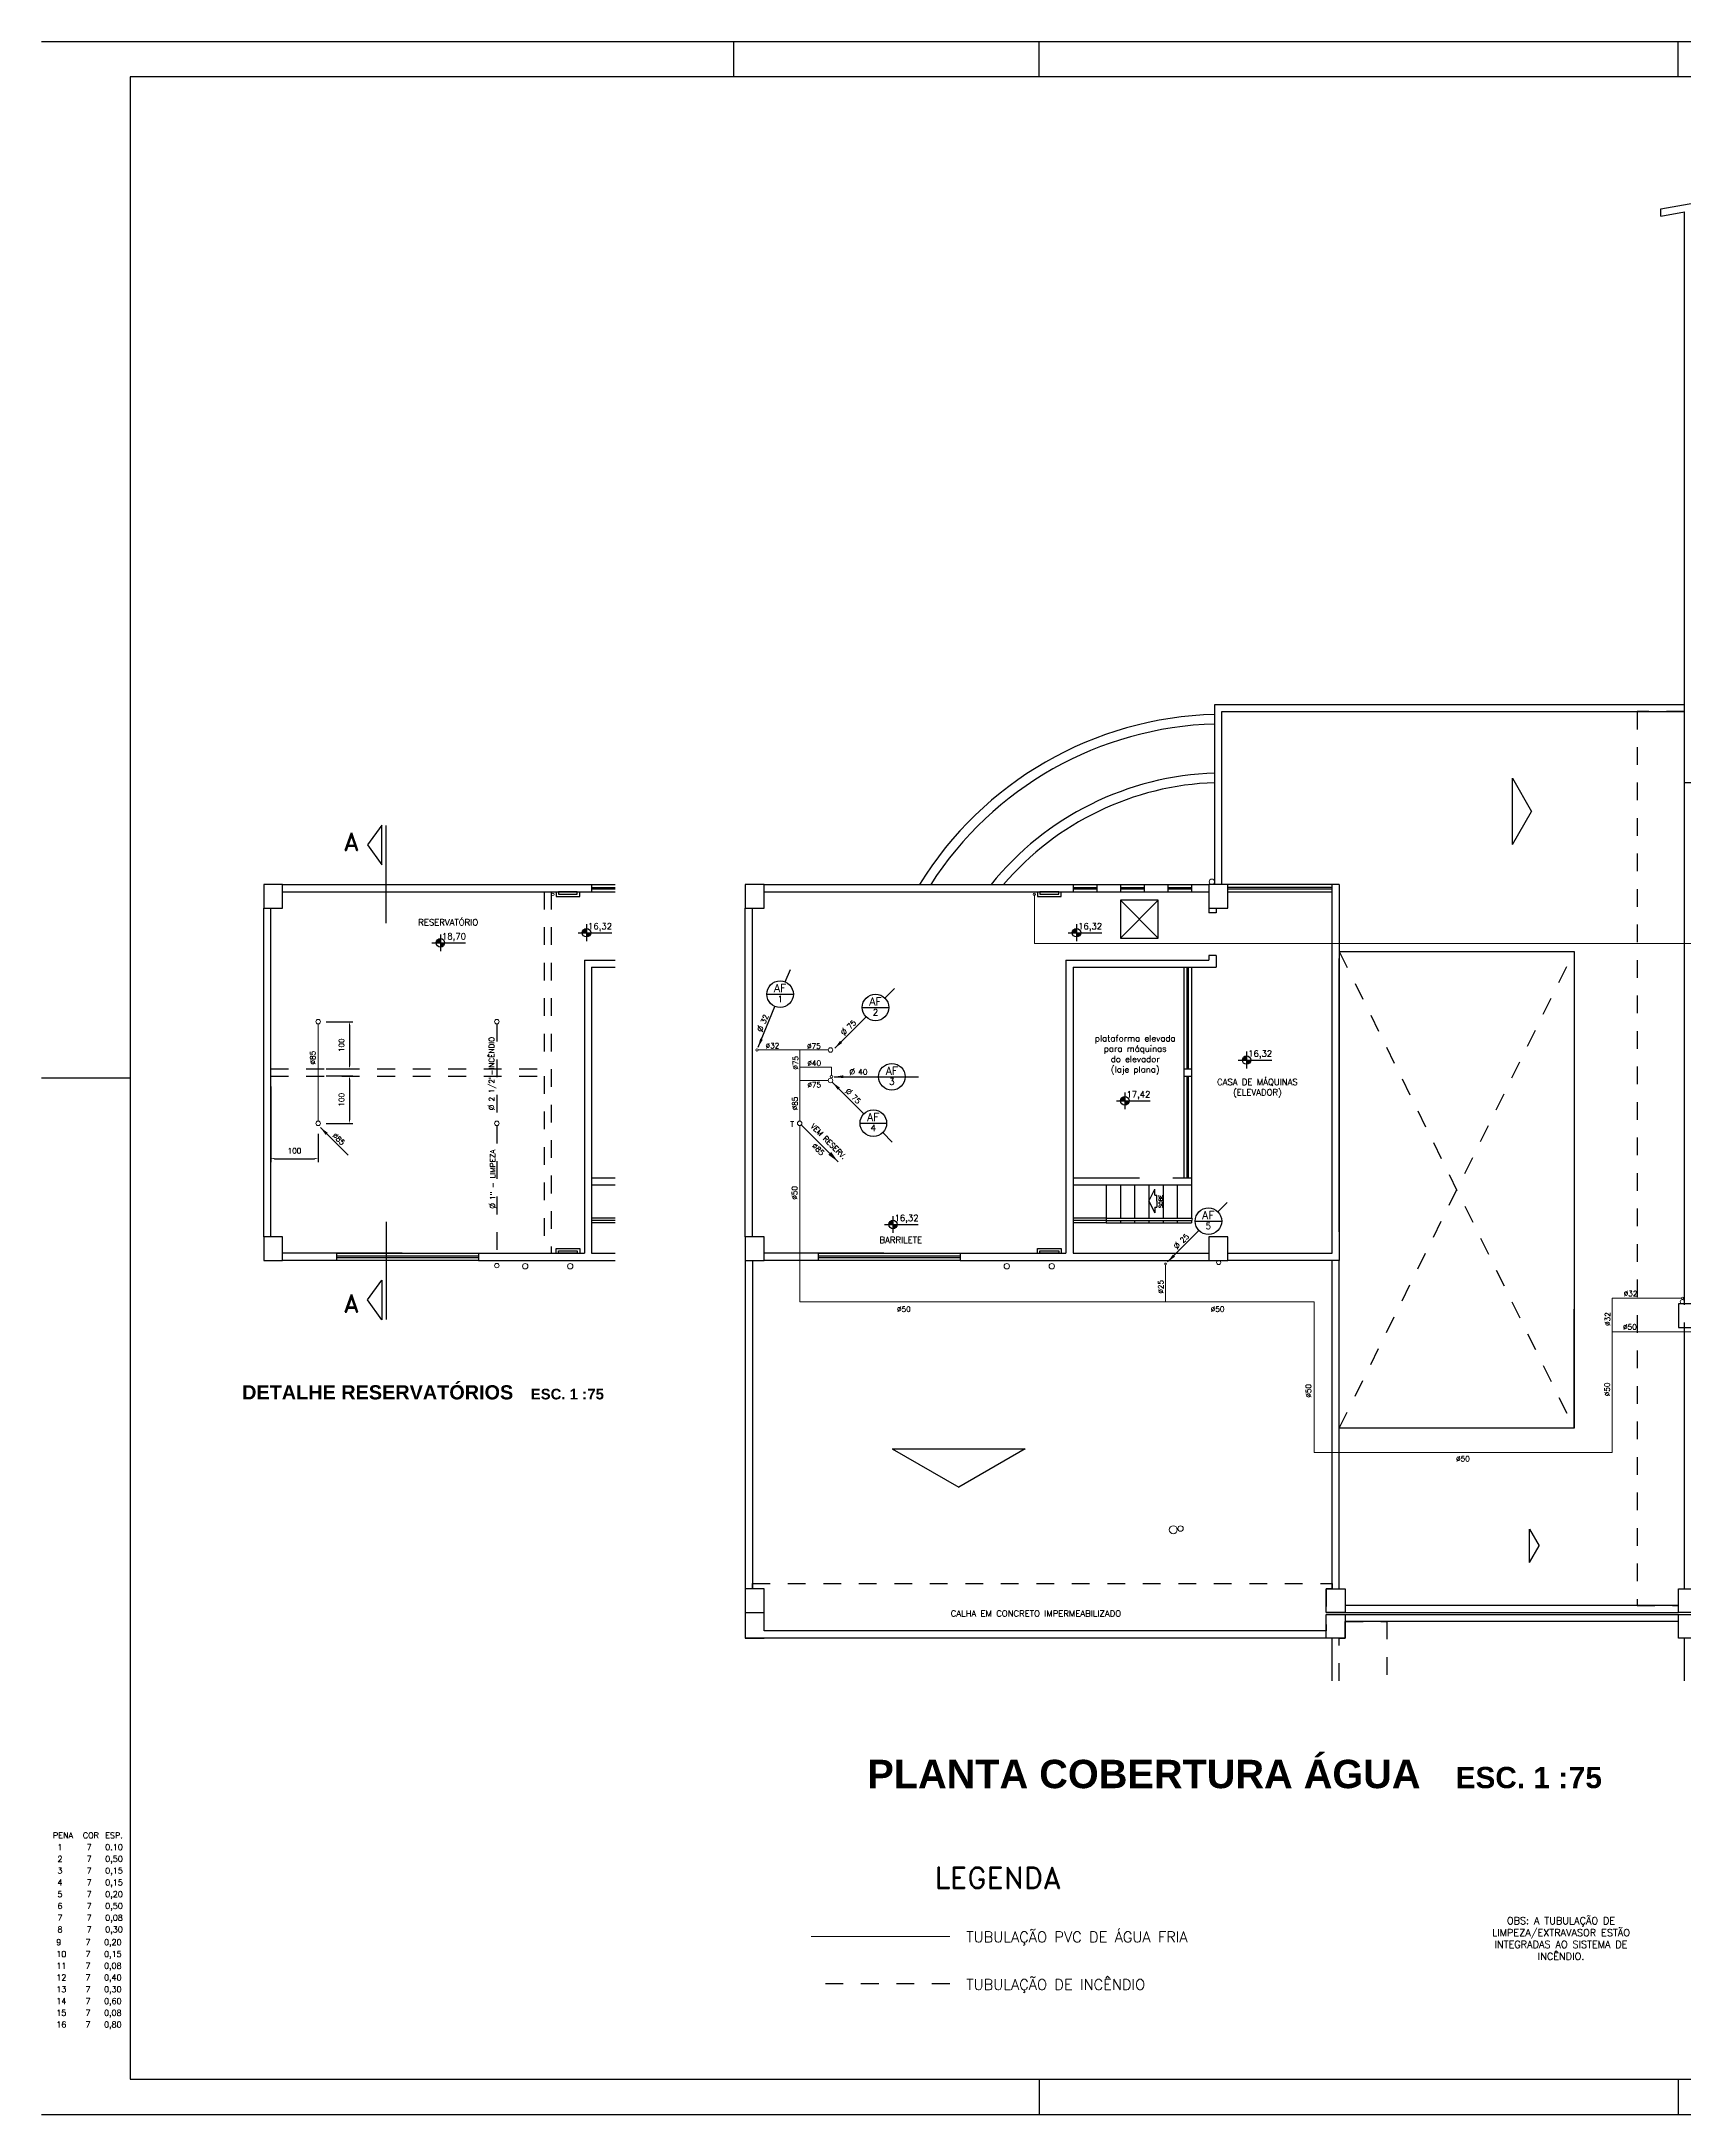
# Model space of a CAD drawing. Header units: millimetres. Extents: x -2485 to 3289, y -257 to 1952.
# Drawn here: x 49.86 to 59.12, y 15.34 to 27.02 of the extents above; entities that cross this region are included whole.
import ezdxf
from ezdxf.enums import TextEntityAlignment as Align

# ---------------------------------------------------------------- set-up
doc = ezdxf.new("R2010")
doc.units = ezdxf.units.MM
doc.header["$LTSCALE"] = 0.3
doc.linetypes.add('CONTINUO', pattern=[0])
doc.linetypes.add('HIDDEN2', pattern=[0.1875, 0.125, -0.0625])
for name, color, linetype in [('AF', 4, 'Continuous'), ('PAREDE', 7, 'CONTINUO'), ('PILAR', 2, 'Continuous'), ('PROJEÇÃO', 11, 'HIDDEN2'), ('TEX', 11, 'Continuous'), ('TEXTO', 3, 'Continuous'), ('TUB', 1, 'Continuous')]:
    doc.layers.add(name, color=color, linetype=linetype)
doc.layers.add('PROJETO ÁGUA', color=140, linetype='Continuous', lineweight=15)
doc.layers.add('prumada', color=9, linetype='Continuous', lineweight=15)
doc.styles.add('ROMAND', font='romand')
doc.styles.add('ROMANS', font='romans.shx', dxfattribs={"height": 0.03})
doc.styles.add('SANSSERIFBOLD', font='sasb____.pfb')
doc.dimstyles.new('20', dxfattribs={"dimtxt": 0.03, "dimasz": 0.02, "dimexe": 0.02, "dimexo": 0.02, "dimgap": 0.03, "dimtad": 1, "dimdec": 3, "dimlfac": 100, "dimdsep": 46, "dimtxsty": 'ROMANS', "dimcen": 0.02, "dimclrd": 11, "dimclre": 11, "dimclrt": 3, "dimadec": 0, "dimazin": 0, "dimtfac": 3.333333, "dimtdec": 3, "dimtix": 1, "dimtmove": 2, "dimatfit": 3, "dimfxl": 0, "dimtolj": 1, "dimarcsym": 0})

# ---------------------------------------------------------------- blocks, each defined once
blk = doc.blocks.new('ELTARGET')
for p, q in [((-0.119, 0), (0.356, 0)), ((0, 0.119), (0, -0.119))]:
    blk.add_line(p, q)
at = {"const_width": 0.0198}
for points in [[(0, 0.05, 0.414214), (-0.05, 0, 0.414214)], [(0, -0.05, 0.414214), (0.05, 0, 0.414214)]]:
    blk.add_lwpolyline(points, format="xyb", dxfattribs=at)
blk.add_circle((0, 0), 0.0595)
for points in [[(-0.04, 0.005), (0, 0.039), (-0.04, 0.008), (-0.005, 0.04)], [(-0.04, 0.008), (-0.005, 0.04), (-0.038, 0.014), (-0.01, 0.039)], [(-0.04, 0), (0, 0), (-0.04, 0.005), (0, 0.039)], [(-0.038, 0.014), (-0.01, 0.039), (-0.033, 0.022), (-0.018, 0.036)], [(-0.033, 0.022), (-0.018, 0.036), (-0.027, 0.03), (-0.02, 0.035)], [(0.04, 0), (0, 0), (0.04, -0.005), (0, -0.039)], [(0.04, -0.005), (0, -0.039), (0.04, -0.008), (0.005, -0.04)], [(0.04, -0.008), (0.005, -0.04), (0.038, -0.014), (0.01, -0.039)], [(0.038, -0.014), (0.01, -0.039), (0.033, -0.022), (0.018, -0.036)], [(0.033, -0.022), (0.018, -0.036), (0.027, -0.03), (0.02, -0.035)]]:
    blk.add_solid(points)
blk = doc.blocks.new('n45')
at = {"layer": 'TEX', "color": 5, "linetype": 'Continuous'}
blk.add_line((0.166, 0.241), (0.316, 0.241), dxfattribs=at)
at = {"layer": 'TEX'}
blk.add_line((0.294, 0.294), (0.347, 0.347), dxfattribs=at)
at = {"layer": 'TEX', "color": 11}
blk.add_line((0.011, 0.011), (0.188, 0.188), dxfattribs=at)
at = {"layer": 'TEX', "color": 5, "linetype": 'Continuous'}
blk.add_circle((0.241, 0.241), 0.075, dxfattribs=at)
at = {"layer": 'TEX', "color": 11}
blk.add_solid([(0.053, 0.041), (0.041, 0.053), (0.011, 0.011)], dxfattribs=at)
at = {"layer": 'TEX', "color": 5, "style": 'ROMANS'}
blk.add_text('%%c', height=0.04, rotation=45, dxfattribs=at).set_placement((0.065, 0.077))
at = {"layer": 'TEX', "color": 9, "linetype": 'Continuous', "style": 'ROMANS'}
for tag, height, p in [('L', 0.045, (0.241, 0.252)), ('N', 0.036, (0.241, 0.196))]:
    blk.add_attdef(tag, text='', height=height, dxfattribs=at).set_placement(p, align=Align.CENTER)
at = {"layer": 'TEX', "color": 5, "linetype": 'Continuous', "style": 'ROMANS'}
blk.add_attdef('N', (0.098, 0.115), '', height=0.03, rotation=45, dxfattribs=at)
blk = doc.blocks.new('PN')
at = {"layer": 'TEX', "color": 3, "linetype": 'Continuous', "style": 'SANSSERIFBOLD'}
blk.add_text('ESC. 1 :', height=0.06, dxfattribs=at).set_placement((-0.078, 0.0123), align=Align.CENTER)
at = {"layer": 'TEX', "color": 9, "style": 'SANSSERIFBOLD'}
blk.add_attdef('NOME', text='', height=0.08, dxfattribs=at).set_placement((-0.3353, 0.0123), align=Align.RIGHT)
at = {"layer": 'TEX', "color": 3, "style": 'SANSSERIFBOLD'}
blk.add_attdef('ESCALA', (0.0825, 0.0123), '', height=0.06, dxfattribs=at)
blk = doc.blocks.new('N315')
at = {"layer": 'TEX', "color": 11}
blk.add_line((0.011, -0.011), (0.188, -0.188), dxfattribs=at)
at = {"layer": 'TEX', "color": 5, "linetype": 'Continuous'}
blk.add_line((0.166, -0.241), (0.316, -0.241), dxfattribs=at)
at = {"layer": 'TEX'}
blk.add_line((0.294, -0.294), (0.347, -0.347), dxfattribs=at)
at = {"layer": 'TEX', "color": 5, "linetype": 'Continuous'}
blk.add_circle((0.241, -0.241), 0.075, dxfattribs=at)
at = {"layer": 'TEX', "color": 11}
blk.add_solid([(0.041, -0.053), (0.053, -0.041), (0.011, -0.011)], dxfattribs=at)
at = {"layer": 'TEX', "color": 5, "style": 'ROMANS'}
blk.add_text('%%c', height=0.04, rotation=315, dxfattribs=at).set_placement((0.077, -0.065))
at = {"layer": 'TEX', "color": 5, "linetype": 'Continuous', "style": 'ROMANS'}
blk.add_attdef('N', (0.115, -0.098), '', height=0.03, rotation=315, dxfattribs=at)
at = {"layer": 'TEX', "color": 9, "linetype": 'Continuous', "style": 'ROMANS'}
for tag, height, p in [('L', 0.045, (0.241, -0.229)), ('N', 0.036, (0.241, -0.285))]:
    blk.add_attdef(tag, text='', height=height, dxfattribs=at).set_placement(p, align=Align.CENTER)
blk = doc.blocks.new('N0')
at = {"layer": 'TEX', "color": 11}
blk.add_line((0.016, 0), (0.265, 0), dxfattribs=at)
at = {"layer": 'TEX', "color": 5, "linetype": 'Continuous'}
blk.add_line((0.265, 0), (0.415, 0), dxfattribs=at)
at = {"layer": 'TEX'}
blk.add_line((0.415, 0), (0.491, 0), dxfattribs=at)
at = {"layer": 'TEX', "color": 5, "linetype": 'Continuous'}
blk.add_circle((0.34, 0), 0.075, dxfattribs=at)
at = {"layer": 'TEX', "color": 11}
blk.add_solid([(0.066, -0.008), (0.066, 0.008), (0.016, 0)], dxfattribs=at)
at = {"layer": 'TEX', "color": 5, "style": 'ROMANS'}
blk.add_text('%%c', height=0.04, dxfattribs=at).set_placement((0.1, 0.008))
at = {"layer": 'TEX', "style": 'ROMANS'}
blk.add_text('JJ', height=0.001, dxfattribs=at).set_placement((0.047, -0.002))
at = {"layer": 'TEX', "color": 5, "linetype": 'Continuous', "style": 'ROMANS'}
blk.add_attdef('N', (0.151, 0.012), '', height=0.03, dxfattribs=at)
at = {"layer": 'TEX', "color": 9, "linetype": 'Continuous', "style": 'ROMANS'}
for tag, height, p in [('L', 0.045, (0.34, 0.011)), ('N', 0.036, (0.34, -0.045))]:
    blk.add_attdef(tag, text='', height=height, dxfattribs=at).set_placement(p, align=Align.CENTER)
blk = doc.blocks.new('N67')
at = {"layer": 'TEX'}
blk.add_line((0.159, 0.384), (0.188, 0.453), dxfattribs=at)
at = {"layer": 'TEX', "color": 11}
blk.add_line((0.006, 0.015), (0.101, 0.245), dxfattribs=at)
at = {"layer": 'TEX', "color": 5, "linetype": 'Continuous'}
blk.add_line((0.055, 0.314), (0.205, 0.314), dxfattribs=at)
blk.add_circle((0.13, 0.314), 0.075, dxfattribs=at)
at = {"layer": 'TEX', "color": 11}
blk.add_solid([(0.033, 0.058), (0.018, 0.064), (0.006, 0.015)], dxfattribs=at)
at = {"layer": 'TEX', "color": 5, "style": 'ROMANS'}
blk.add_text('%%c', height=0.04, rotation=67.5, dxfattribs=at).set_placement((0.031, 0.096))
at = {"layer": 'TEX', "color": 9, "linetype": 'Continuous', "style": 'ROMANS'}
for tag, height, p in [('L', 0.045, (0.13, 0.326)), ('N', 0.036, (0.13, 0.269))]:
    blk.add_attdef(tag, text='', height=height, dxfattribs=at).set_placement(p, align=Align.CENTER)
at = {"layer": 'TEX', "color": 5, "linetype": 'Continuous', "style": 'ROMANS'}
blk.add_attdef('N', (0.047, 0.144), '', height=0.03, rotation=67.5, dxfattribs=at)
blk = doc.blocks.new('S-S')
at = {"layer": 'TEX', "color": 11}
blk.add_line((0.2202, 0), (0, 0), dxfattribs=at)
blk.add_solid([(0.1702, 0.0083), (0.1702, -0.0083), (0.2202, 0)], dxfattribs=at)
blk = doc.blocks.new('85')
at = {"layer": 'TEX', "color": 9, "style": 'ROMANS'}
blk.add_text('%%c85', height=0.03, dxfattribs=at).set_placement((0, 0))
blk = doc.blocks.new('50')
at = {"layer": 'TEX', "color": 9, "style": 'ROMANS'}
blk.add_text('%%c50', height=0.03, dxfattribs=at).set_placement((0, 0))
blk = doc.blocks.new('32')
at = {"layer": 'TEX', "color": 9, "style": 'ROMANS'}
blk.add_text('%%c32', height=0.03, dxfattribs=at).set_placement((0, 0))
blk = doc.blocks.new('25')
at = {"layer": 'TEX', "color": 9, "style": 'ROMANS'}
blk.add_text('%%c25', height=0.03, dxfattribs=at).set_placement((0, 0))
blk = doc.blocks.new('*D82')
at = {"layer": 'PROJETO ÁGUA', "color": 11, "lineweight": -2}
for p, q in [((51.463, 21.497), (51.615, 21.497)), ((51.595, 21.477), (51.595, 21.251)), ((51.463, 21.231), (51.615, 21.231))]:
    blk.add_line(p, q, dxfattribs=at)
at = {"layer": 'PROJETO ÁGUA', "color": 11}
for points in [[(51.592, 21.477), (51.599, 21.477), (51.595, 21.497)], [(51.592, 21.251), (51.599, 21.251), (51.595, 21.231)]]:
    blk.add_solid(points, dxfattribs=at)
at = {"layer": 'PROJETO ÁGUA', "color": 3, "insert": (51.55, 21.364), "char_height": 0.03, "attachment_point": 5, "rotation": 90, "style": 'ROMANS'}
blk.add_mtext('\\A1;100', dxfattribs=at)
blk = doc.blocks.new('*D83')
at = {"layer": 'PROJETO ÁGUA', "color": 11, "lineweight": -2}
for p, q in [((51.463, 21.191), (51.615, 21.191)), ((51.595, 21.171), (51.595, 20.944)), ((51.463, 20.924), (51.615, 20.924))]:
    blk.add_line(p, q, dxfattribs=at)
at = {"layer": 'PROJETO ÁGUA', "color": 11}
for points in [[(51.592, 21.171), (51.599, 21.171), (51.595, 21.191)], [(51.592, 20.944), (51.599, 20.944), (51.595, 20.924)]]:
    blk.add_solid(points, dxfattribs=at)
at = {"layer": 'PROJETO ÁGUA', "color": 3, "insert": (51.55, 21.057), "char_height": 0.03, "attachment_point": 5, "rotation": 90, "style": 'ROMANS'}
blk.add_mtext('\\A1;100', dxfattribs=at)
blk = doc.blocks.new('*D84')
at = {"layer": 'PROJETO ÁGUA', "color": 11, "lineweight": -2}
for p, q in [((51.152, 21.131), (51.152, 20.705)), ((51.419, 20.865), (51.419, 20.705)), ((51.172, 20.725), (51.399, 20.725))]:
    blk.add_line(p, q, dxfattribs=at)
at = {"layer": 'PROJETO ÁGUA', "color": 11}
for points in [[(51.172, 20.729), (51.172, 20.722), (51.152, 20.725)], [(51.399, 20.729), (51.399, 20.722), (51.419, 20.725)]]:
    blk.add_solid(points, dxfattribs=at)
at = {"layer": 'PROJETO ÁGUA', "color": 3, "insert": (51.285, 20.77), "char_height": 0.03, "attachment_point": 5, "style": 'ROMANS'}
blk.add_mtext('\\A1;100', dxfattribs=at)
blk = doc.blocks.new('D')
at = {"layer": 'TEX', "color": 9, "style": 'ROMANS'}
blk.add_text('%%c', height=0.04, dxfattribs=at).set_placement((0.002, -0.004))
at = {"layer": 'TEX', "color": 9, "linetype": 'Continuous', "style": 'ROMANS'}
blk.add_attdef('N', (0.053, 0), '', height=0.03, dxfattribs=at)
blk = doc.blocks.new('75')
at = {"layer": 'TEX', "color": 9, "style": 'ROMANS'}
blk.add_text('%%c75', height=0.03, dxfattribs=at).set_placement((0, 0))
blk = doc.blocks.new('40')
at = {"layer": 'TEX', "color": 9, "style": 'ROMANS'}
blk.add_text('%%c40', height=0.03, dxfattribs=at).set_placement((0, 0))
blk = doc.blocks.new('SENT')
at = {"layer": 'TEX', "color": 5}
blk.add_lwpolyline([(-0.082, -0.111), (-0.082, 0.111), (0, 0)], close=True, dxfattribs=at)

msp = doc.modelspace()

# ---------------------------------------------------------------- linework, layer by layer
at = {"color": 4, "linetype": 'Continuous'}
for p, q in [((49.86, 27.019655), (66.48, 27.019655)), ((49.86, 15.339655), (66.48, 15.339655))]:
    msp.add_line(p, q, dxfattribs=at)
at = {"color": 5, "linetype": 'Continuous'}
for p, q in [((53.76, 26.819655), (53.76, 27.019655)), ((55.48, 26.819655), (55.48, 27.019655)), ((59.08, 26.819655), (59.08, 27.019655)), ((50.36, 21.179655), (49.86, 21.179655)), ((55.48, 15.539655), (55.48, 15.339655)), ((59.08, 15.539655), (59.08, 15.339655))]:
    msp.add_line(p, q, dxfattribs=at)
at = {"color": 12, "linetype": 'Continuous'}
for p, q in [((66.28, 26.819655), (50.36, 26.819655)), ((50.36, 26.819655), (50.36, 15.539655)), ((50.36, 15.539655), (66.28, 15.539655))]:
    msp.add_line(p, q, dxfattribs=at)
at = {"linetype": 'HIDDEN2', "ltscale": 10}
for p, q in [((52.95877, 20.617402), (53.092103, 20.617402)), ((55.671748, 20.617402), (56.338414, 20.617402))]:
    msp.add_line(p, q, dxfattribs=at)
at = {"layer": 'AF', "color": 1, "linetype": 'HIDDEN2'}
for p, q in [((52.425437, 21.484735), (52.425437, 20.936735)), ((52.425437, 20.911402), (52.425437, 20.135413)), ((54.9768, 16.075212), (54.196867, 16.075212))]:
    msp.add_line(p, q, dxfattribs=at)
at = {"layer": 'PAREDE'}
for p, q in [((58.982414, 26.076712), (61.142414, 26.457578)), ((58.982414, 26.076712), (61.142414, 26.457578)), ((58.982414, 26.036094), (58.982414, 26.076712)), ((58.982414, 26.036094), (58.982414, 26.076712)), ((58.982414, 26.036094), (59.115748, 26.059605)), ((58.982414, 26.036094), (59.115748, 26.059605)), ((59.115729, 22.844068), (59.115748, 26.059605)), ((56.470414, 22.269402), (56.470414, 23.284068)), ((56.470414, 23.284068), (59.115731, 23.284068)), ((56.510414, 22.269402), (56.510414, 23.244068)), ((56.510414, 23.244068), (59.115731, 23.244068)), ((58.147049, 22.869379), (58.255199, 22.682059)), ((58.147049, 22.494738), (58.147049, 22.869379)), ((59.115729, 22.844068), (61.009081, 22.844068)), ((59.115748, 19.908068), (59.115748, 22.844068)), ((58.147049, 22.494738), (58.255199, 22.682059)), ((51.21877, 22.269402), (52.95877, 22.269402)), ((51.21877, 22.229402), (53.092103, 22.229402)), ((52.95877, 22.269402), (52.95877, 22.229402)), ((52.95877, 22.269402), (53.092103, 22.269402)), ((52.95877, 22.253402), (53.092103, 22.253402)), ((52.95877, 22.253402), (53.092103, 22.253402)), ((52.95877, 22.245402), (53.092103, 22.245402)), ((52.95877, 22.229402), (53.092103, 22.229402)), ((53.931748, 22.269402), (55.671748, 22.269402)), ((53.931748, 22.229402), (56.437081, 22.229402)), ((55.671748, 22.269402), (55.671748, 22.229402)), ((55.671748, 22.269402), (55.805081, 22.269402)), ((55.671748, 22.253402), (55.805081, 22.253402)), ((55.671748, 22.253402), (55.805081, 22.253402)), ((55.671748, 22.245402), (55.805081, 22.245402)), ((55.671748, 22.229402), (55.805081, 22.229402)), ((55.805081, 22.269402), (55.938414, 22.269402)), ((55.805081, 22.269402), (55.805081, 22.229402)), ((55.938414, 22.269402), (55.938414, 22.229402)), ((55.938414, 22.269402), (56.071748, 22.269402)), ((55.938414, 22.253402), (56.071748, 22.253402)), ((55.938414, 22.253402), (56.071748, 22.253402)), ((55.938414, 22.245402), (56.071748, 22.245402)), ((55.938414, 22.229402), (56.071748, 22.229402)), ((56.071748, 22.269402), (56.205081, 22.269402)), ((56.071748, 22.269402), (56.071748, 22.229402)), ((56.205081, 22.269402), (56.205081, 22.229402)), ((56.205081, 22.269402), (56.338414, 22.269402)), ((56.205081, 22.253402), (56.338414, 22.253402)), ((56.205081, 22.253402), (56.338414, 22.253402)), ((56.205081, 22.245402), (56.338414, 22.245402)), ((56.205081, 22.229402), (56.338414, 22.229402)), ((56.338414, 22.269402), (56.437081, 22.269402)), ((56.338414, 22.269402), (56.338414, 22.229402)), ((57.131748, 22.269402), (56.543748, 22.269402)), ((57.131748, 22.253402), (56.543748, 22.253402)), ((56.543748, 22.245402), (57.131748, 22.245402)), ((56.543748, 22.229402), (57.131748, 22.229402)), ((57.171748, 22.269402), (57.131748, 22.269402)), ((57.171748, 22.269402), (57.171748, 20.152068)), ((51.112103, 20.285402), (51.112103, 22.136068)), ((51.152103, 21.190735), (51.152103, 22.136068)), ((53.825081, 20.285402), (53.825081, 22.136068)), ((53.865081, 20.285402), (53.865081, 22.136068)), ((56.437081, 22.136068), (56.437081, 22.109402)), ((56.477081, 22.109402), (56.437081, 22.109402)), ((56.477081, 22.136068), (56.477081, 22.109402)), ((52.91877, 21.844068), (53.092103, 21.844068)), ((52.91877, 21.844068), (52.91877, 20.192068)), ((55.631748, 21.844068), (56.338414, 21.844068)), ((55.631748, 21.844068), (55.631748, 20.192068)), ((56.338414, 21.844068), (56.437081, 21.844068)), ((56.437081, 21.869402), (56.437081, 21.844068)), ((56.477081, 21.869402), (56.437081, 21.869402)), ((56.477081, 21.869402), (56.477081, 21.804068)), ((57.131748, 20.192068), (57.131748, 21.892068)), ((57.171748, 21.892068), (58.157091, 21.892068)), ((57.171748, 21.892068), (58.157091, 21.892068)), ((57.171748, 21.892068), (58.494414, 21.892068)), ((57.171748, 20.313402), (57.171748, 21.852068)), ((58.494414, 21.892068), (58.494414, 19.878068)), ((52.91877, 21.804068), (52.91877, 20.192068)), ((52.95877, 21.804068), (53.092103, 21.804068)), ((52.95877, 21.804068), (52.95877, 20.192068)), ((55.631748, 21.804068), (55.631748, 20.192068)), ((55.671748, 21.804068), (56.298414, 21.804068)), ((55.671748, 21.804068), (55.671748, 20.192068)), ((56.298414, 20.617402), (56.298414, 21.804068)), ((56.298414, 21.804068), (56.477081, 21.804068)), ((56.314414, 21.230735), (56.314414, 21.804068)), ((56.322414, 21.230735), (56.322414, 21.804068)), ((56.338414, 21.804068), (56.338414, 20.577402)), ((51.152103, 20.285402), (51.152103, 21.190735)), ((56.298414, 21.230735), (56.338414, 21.230735)), ((56.298414, 21.190735), (56.338414, 21.190735)), ((56.314414, 20.617402), (56.314414, 21.190735)), ((56.322414, 20.617402), (56.322414, 21.190735)), ((58.494414, 20.785402), (58.494414, 20.549402)), ((52.95877, 20.577402), (53.092103, 20.577402)), ((55.671748, 20.577402), (56.338414, 20.577402)), ((55.858414, 20.577402), (55.858414, 20.364068)), ((55.938414, 20.577402), (55.938414, 20.390735)), ((56.018414, 20.577402), (56.018414, 20.390735)), ((56.098414, 20.577402), (56.098414, 20.390735)), ((56.178414, 20.577402), (56.178414, 20.390735)), ((56.258414, 20.577402), (56.258414, 20.390735)), ((56.338414, 20.577402), (56.338414, 20.390735)), ((58.494414, 20.549402), (58.494414, 19.206735)), ((58.494414, 20.549402), (58.494414, 19.206735)), ((53.092103, 20.390735), (52.95877, 20.390735)), ((53.092103, 20.377402), (52.95877, 20.377402)), ((53.092103, 20.364068), (52.95877, 20.364068)), ((55.858414, 20.390735), (55.671748, 20.390735)), ((55.858414, 20.377402), (55.671748, 20.377402)), ((55.858414, 20.364068), (55.671748, 20.364068)), ((55.858414, 20.390735), (56.338414, 20.390735)), ((55.858414, 20.377402), (56.338414, 20.377402)), ((55.858414, 20.364068), (56.338414, 20.364068)), ((55.938414, 20.377402), (55.938414, 20.364068)), ((56.018414, 20.377402), (56.018414, 20.364068)), ((56.098414, 20.377402), (56.098414, 20.364068)), ((56.178414, 20.377402), (56.178414, 20.364068)), ((56.258414, 20.377402), (56.258414, 20.364068)), ((56.338414, 20.377402), (56.338414, 20.364068)), ((51.892103, 20.192068), (51.21877, 20.192068)), ((51.892103, 20.152068), (51.21877, 20.152068)), ((51.522103, 20.192068), (52.322103, 20.192068)), ((51.522103, 20.192068), (51.522103, 20.152068)), ((52.322103, 20.152068), (51.522103, 20.152068)), ((52.322103, 20.192068), (52.91877, 20.192068)), ((52.322103, 20.192068), (52.322103, 20.152068)), ((52.322103, 20.152068), (53.092103, 20.152068)), ((52.95877, 20.192068), (53.092103, 20.192068)), ((53.825081, 20.152068), (53.825081, 18.301402)), ((53.865081, 20.152068), (53.865081, 18.301402)), ((54.605081, 20.192068), (53.931748, 20.192068)), ((54.605081, 20.152068), (53.931748, 20.152068)), ((54.235081, 20.192068), (55.035081, 20.192068)), ((54.235081, 20.192068), (54.235081, 20.152068)), ((55.035081, 20.152068), (54.235081, 20.152068)), ((55.035081, 20.192068), (55.631748, 20.192068)), ((55.035081, 20.192068), (55.035081, 20.152068)), ((55.035081, 20.152068), (56.437081, 20.152068)), ((55.671748, 20.192068), (56.437081, 20.192068)), ((57.171748, 20.152068), (56.543748, 20.152068)), ((57.131748, 18.301402), (57.131748, 20.152068)), ((57.171748, 18.301402), (57.171748, 20.152068)), ((58.494414, 19.913402), (58.494414, 19.206735)), ((58.494414, 19.878068), (58.494414, 19.206735)), ((58.494414, 19.206735), (58.494414, 19.878068)), ((59.115748, 18.301402), (59.115748, 19.774735)), ((58.494414, 19.206735), (57.171748, 19.206735)), ((58.494414, 19.206735), (57.502404, 19.206735)), ((58.494414, 19.206735), (57.502404, 19.206735)), ((58.494414, 19.206735), (57.502404, 19.206735)), ((54.653211, 19.090048), (55.027852, 18.873749)), ((54.653211, 19.090048), (55.402493, 19.090048)), ((55.402493, 19.090048), (55.027852, 18.873749)), ((58.242733, 18.450825), (58.242733, 18.638145)), ((58.242733, 18.638145), (58.296807, 18.544485)), ((58.242733, 18.450825), (58.296807, 18.544485)), ((53.825081, 18.168068), (53.825081, 18.024068)), ((53.931748, 18.064068), (53.931748, 18.168068)), ((57.098414, 18.168068), (59.082414, 18.168068)), ((57.098414, 18.157402), (59.082414, 18.157402)), ((59.082414, 18.208068), (57.205081, 18.208068)), ((59.082414, 18.117402), (57.205081, 18.117402)), ((57.098414, 18.024068), (53.825081, 18.024068)), ((53.825081, 18.024068), (53.931748, 18.024068)), ((57.098414, 18.064068), (53.931748, 18.064068)), ((57.131748, 17.782632), (57.131748, 18.024068)), ((59.115748, 17.782632), (59.115748, 18.024068))]:
    msp.add_line(p, q, dxfattribs=at)
at = {"layer": 'PAREDE', "linetype": 'CONTINUO'}
for p, q in [((55.938414, 22.181402), (56.151748, 21.968068)), ((56.151748, 22.181402), (55.938414, 21.968068))]:
    msp.add_line(p, q, dxfattribs=at)
for points in [[(52.75877, 22.229402), (52.75877, 22.202735), (52.892103, 22.202735), (52.892103, 22.229402)], [(55.471748, 22.229402), (55.471748, 22.202735), (55.605081, 22.202735), (55.605081, 22.229402)], [(52.75877, 20.192068), (52.75877, 20.218735), (52.892103, 20.218735), (52.892103, 20.192068)], [(55.471748, 20.192068), (55.471748, 20.218735), (55.605081, 20.218735), (55.605081, 20.192068)]]:
    msp.add_lwpolyline(points, dxfattribs=at)
for points in [[(52.772103, 22.216068), (52.87877, 22.216068), (52.87877, 22.229402), (52.772103, 22.229402)], [(55.485081, 22.216068), (55.591748, 22.216068), (55.591748, 22.229402), (55.485081, 22.229402)], [(55.938414, 21.968068), (56.151748, 21.968068), (56.151748, 22.181402), (55.938414, 22.181402)], [(52.772103, 20.205402), (52.87877, 20.205402), (52.87877, 20.192068), (52.772103, 20.192068)], [(55.485081, 20.205402), (55.591748, 20.205402), (55.591748, 20.192068), (55.485081, 20.192068)]]:
    msp.add_lwpolyline(points, close=True, dxfattribs=at)
at = {"layer": 'PAREDE'}
for points in [[(56.543748, 20.192068), (57.131748, 20.192068), (57.131748, 22.269402)], [(52.322103, 20.175392), (51.522103, 20.175392)], [(51.522103, 20.168745), (52.322103, 20.168745)], [(55.035081, 20.175392), (54.235081, 20.175392)], [(54.235081, 20.168745), (55.035081, 20.168745)]]:
    msp.add_lwpolyline(points, dxfattribs=at)
for centre, radius, start, end in [((56.523748, 21.210735), 2.018038, 91.5143696, 148.3585526), ((56.523748, 21.210735), 1.964, 91.5560848, 147.381962), ((56.523748, 21.210735), 1.68751, 91.8110558, 141.1447926), ((56.523748, 21.210735), 1.633333, 91.8712152, 139.5967373), ((56.338414, 20.384068), 0.006667, 270, 90)]:
    msp.add_arc(centre, radius, start, end, dxfattribs=at)
at = {"layer": 'PILAR'}
for points in [[(51.112103, 22.136068), (51.21877, 22.136068), (51.21877, 22.269402), (51.112103, 22.269402)], [(53.825081, 22.136068), (53.931748, 22.136068), (53.931748, 22.269402), (53.825081, 22.269402)], [(56.437081, 22.136068), (56.543748, 22.136068), (56.543748, 22.269402), (56.437081, 22.269402)], [(51.112103, 20.152068), (51.21877, 20.152068), (51.21877, 20.285402), (51.112103, 20.285402)], [(51.112103, 20.152068), (51.21877, 20.152068), (51.21877, 20.285402), (51.112103, 20.285402)], [(53.825081, 20.152068), (53.931748, 20.152068), (53.931748, 20.285402), (53.825081, 20.285402)], [(53.825081, 20.152068), (53.931748, 20.152068), (53.931748, 20.285402), (53.825081, 20.285402)], [(56.437081, 20.152068), (56.543748, 20.152068), (56.543748, 20.285402), (56.437081, 20.285402)], [(59.082414, 19.774735), (59.189081, 19.774735), (59.189081, 19.908068), (59.082414, 19.908068)], [(53.825081, 18.168068), (53.931748, 18.168068), (53.931748, 18.301402), (53.825081, 18.301402)], [(57.098414, 18.301402), (57.205081, 18.301402), (57.205081, 18.168068), (57.098414, 18.168068)], [(59.082414, 18.301402), (59.189081, 18.301402), (59.189081, 18.168068), (59.082414, 18.168068)], [(57.098414, 18.157402), (57.205081, 18.157402), (57.205081, 18.024068), (57.098414, 18.024068)], [(59.082414, 18.157402), (59.189081, 18.157402), (59.189081, 18.024068), (59.082414, 18.024068)]]:
    msp.add_lwpolyline(points, close=True, dxfattribs=at)
at = {"layer": 'PROJETO ÁGUA'}
for p, q in [((55.453756, 22.214109), (55.453756, 21.936605)), ((55.453756, 21.936605), (59.486375, 21.936605)), ((51.41877, 21.484735), (51.41877, 20.936735)), ((54.292668, 21.337676), (53.897944, 21.337676)), ((54.131748, 21.337676), (54.131748, 20.936735)), ((54.310632, 21.241046), (54.131748, 21.241046)), ((54.292723, 21.16601), (54.131748, 21.16601)), ((54.310632, 21.193668), (54.310632, 21.241046)), ((54.131748, 20.911402), (54.131748, 19.917823)), ((56.193081, 20.127165), (56.193081, 19.917823)), ((54.131748, 19.917823), (57.029128, 19.917823)), ((57.029128, 19.917823), (57.029128, 19.069477)), ((59.100068, 19.939337), (58.709519, 19.939337)), ((58.709519, 19.939337), (58.709519, 19.069477)), ((61.523206, 19.749038), (58.709519, 19.749038)), ((57.029128, 19.069477), (58.709519, 19.069477))]:
    msp.add_line(p, q, dxfattribs=at)
at = {"layer": 'PROJETO ÁGUA', "linetype": 'CONTINUO'}
msp.add_line((54.9768, 16.343203), (54.196867, 16.343203), dxfattribs=at)
at = {"layer": 'PROJEÇÃO'}
for p, q in [((52.692103, 22.229402), (52.692103, 21.230735)), ((52.732103, 22.229402), (52.732103, 20.192068)), ((57.171748, 21.892068), (58.494414, 19.206735)), ((57.171748, 19.206735), (58.494414, 21.892068)), ((51.152103, 21.230735), (52.692103, 21.230735)), ((51.152103, 21.190735), (52.692103, 21.190735)), ((52.692103, 21.190735), (52.692103, 20.192068))]:
    msp.add_line(p, q, dxfattribs=at)
for points in [[(59.115731, 23.244068), (58.849081, 23.244068), (58.849081, 18.208068), (59.082414, 18.208068), (59.082414, 18.301402), (59.115748, 18.301402), (59.115731, 23.244068)], [(57.131748, 18.330735), (57.131748, 18.301402), (57.098414, 18.301402), (57.098414, 18.064068), (53.931748, 18.064068), (53.931748, 18.301402), (53.865081, 18.301402), (53.865081, 18.330735), (57.131748, 18.330735)], [(57.171748, 17.782632), (57.171748, 18.024068), (57.205081, 18.024068), (57.205081, 18.117402), (57.438414, 18.117402), (57.438414, 17.782632)]]:
    msp.add_lwpolyline(points, dxfattribs=at)
at = {"layer": 'prumada', "linetype": 'CONTINUO'}
for centre, radius in [((52.740778, 22.214109), 0.006933), ((55.453756, 22.214109), 0.006933), ((51.41877, 21.497402), 0.012667), ((52.425437, 21.497402), 0.012667), ((53.891011, 21.337676), 0.006933), ((54.305335, 21.337676), 0.012667), ((54.30539, 21.16601), 0.012667), ((54.310632, 21.186735), 0.006933), ((51.41877, 20.924068), 0.012667), ((52.425437, 20.924068), 0.012667), ((54.131748, 20.924068), 0.012667), ((52.425437, 20.122746), 0.012667)]:
    msp.add_circle(centre, radius, dxfattribs=at)
at = {"layer": 'prumada'}
for centre, radius in [((56.45387, 22.284962), 0.015307), ((52.585437, 20.119448), 0.015307), ((52.83877, 20.119448), 0.015307), ((55.298414, 20.119448), 0.015307), ((55.551748, 20.119448), 0.015307), ((56.193081, 20.132068), 0.004903), ((56.492161, 20.140482), 0.011587), ((59.104161, 19.919655), 0.011587), ((59.105801, 19.939337), 0.005733), ((56.236308, 18.634506), 0.02264), ((56.277, 18.64116), 0.015307)]:
    msp.add_circle(centre, radius, dxfattribs=at)
at = {"layer": 'TEXTO'}
for p, q in [((51.802039, 22.05219), (51.802039, 22.603052)), ((56.098414, 20.486061), (56.131658, 20.552548)), ((56.098414, 20.486061), (56.131658, 20.419575)), ((56.131658, 20.520456), (56.131658, 20.552548)), ((56.131658, 20.520456), (56.143456, 20.520456)), ((56.131658, 20.451667), (56.131658, 20.419575)), ((56.131658, 20.451667), (56.143456, 20.451667)), ((56.143456, 20.486061), (56.143456, 20.520456)), ((56.143456, 20.486061), (56.143456, 20.451667)), ((51.802039, 20.36928), (51.802039, 19.818418))]:
    msp.add_line(p, q, dxfattribs=at)

# ---------------------------------------------------------------- block references
at = {"layer": 'PROJETO ÁGUA', "rotation": 90}
msp.add_blockref('85', (51.403394, 21.255836), dxfattribs=at)
at = {"layer": 'PROJETO ÁGUA', "xscale": -1, "rotation": 314.9999999999998}
msp.add_blockref('S-S', (51.586983, 20.745128), dxfattribs=at)
at = {"layer": 'prumada'}
ref = msp.add_blockref('n45', (54.317909, 21.336146), dxfattribs=at)
ref.add_attrib('L', 'AF', dxfattribs={"layer": 'TEX', "color": 9, "linetype": 'Continuous', "height": 0.045, "style": 'ROMANS'}).set_placement((54.558457, 21.587987), align=Align.CENTER)
ref.add_attrib('N', '2', dxfattribs={"layer": 'TEX', "color": 9, "linetype": 'Continuous', "height": 0.036, "style": 'ROMANS'}).set_placement((54.558457, 21.531751), align=Align.CENTER)
ref.add_attrib('N', '75', (54.416328, 21.451475), dxfattribs={"layer": 'TEX', "color": 5, "linetype": 'Continuous', "height": 0.03, "rotation": 45, "style": 'ROMANS'})
ref = msp.add_blockref('N0', (54.310632, 21.186735), dxfattribs=at)
ref.add_attrib('L', 'AF', dxfattribs={"layer": 'TEX', "color": 9, "linetype": 'Continuous', "height": 0.045, "style": 'ROMANS'}).set_placement((54.650817, 21.198028), align=Align.CENTER)
ref.add_attrib('N', '3', dxfattribs={"layer": 'TEX', "color": 9, "linetype": 'Continuous', "height": 0.036, "style": 'ROMANS'}).set_placement((54.650817, 21.141792), align=Align.CENTER)
ref.add_attrib('N', '40', (54.461774, 21.198693), dxfattribs={"layer": 'TEX', "color": 5, "linetype": 'Continuous', "height": 0.03, "style": 'ROMANS'})
ref = msp.add_blockref('N315', (54.30539, 21.16601), dxfattribs=at)
ref.add_attrib('L', 'AF', dxfattribs={"layer": 'TEX', "color": 9, "linetype": 'Continuous', "height": 0.045, "style": 'ROMANS'}).set_placement((54.545938, 20.936756), align=Align.CENTER)
ref.add_attrib('N', '4', dxfattribs={"layer": 'TEX', "color": 9, "linetype": 'Continuous', "height": 0.036, "style": 'ROMANS'}).set_placement((54.545938, 20.88052), align=Align.CENTER)
ref.add_attrib('N', '75', (54.420719, 21.067592), dxfattribs={"layer": 'TEX', "color": 5, "linetype": 'Continuous', "height": 0.03, "rotation": 315, "style": 'ROMANS'})
ref = msp.add_blockref('n45', (56.193081, 20.132068), dxfattribs=at)
ref.add_attrib('L', 'AF', dxfattribs={"layer": 'TEX', "color": 9, "linetype": 'Continuous', "height": 0.045, "style": 'ROMANS'}).set_placement((56.433629, 20.383909), align=Align.CENTER)
ref.add_attrib('N', '5', dxfattribs={"layer": 'TEX', "color": 9, "linetype": 'Continuous', "height": 0.036, "style": 'ROMANS'}).set_placement((56.433629, 20.327673), align=Align.CENTER)
ref.add_attrib('N', '25', (56.2915, 20.247398), dxfattribs={"layer": 'TEX', "color": 5, "linetype": 'Continuous', "height": 0.03, "rotation": 45, "style": 'ROMANS'})
at = {"layer": 'TEXTO', "xscale": -1}
msp.add_blockref('SENT', (51.695864, 22.492542), dxfattribs=at)
at = {"layer": 'TEXTO', "xscale": 0.4000000000000909, "yscale": 0.4000000000000909, "zscale": 0.4}
for p in [(52.107353, 21.940989), (52.930375, 21.998005), (55.691254, 21.998005), (56.649143, 21.280638), (55.963607, 21.050856), (54.657239, 20.354509)]:
    msp.add_blockref('ELTARGET', p, dxfattribs=at)
at = {"layer": 'TEXTO'}
ref = msp.add_blockref('N67', (53.891011, 21.337676), dxfattribs=at)
ref.add_attrib('L', 'AF', dxfattribs={"layer": 'TEX', "color": 9, "linetype": 'Continuous', "height": 0.045, "style": 'ROMANS'}).set_placement((54.021194, 21.663259), align=Align.CENTER)
ref.add_attrib('N', '1', dxfattribs={"layer": 'TEX', "color": 9, "linetype": 'Continuous', "height": 0.036, "style": 'ROMANS'}).set_placement((54.021194, 21.607023), align=Align.CENTER)
ref.add_attrib('N', '32', (53.937804, 21.481889), dxfattribs={"layer": 'TEX', "color": 5, "linetype": 'Continuous', "height": 0.03, "rotation": 67.5, "style": 'ROMANS'})
for name, p in [('32', (53.939307, 21.346639)), ('32', (58.774005, 19.949863)), ('50', (54.679617, 19.861965)), ('50', (56.447569, 19.862758)), ('50', (58.770114, 19.761784)), ('50', (57.829099, 19.019621))]:
    msp.add_blockref(name, p, dxfattribs=at)
at = {"layer": 'TEXTO', "xscale": 1.333333333333333, "yscale": 1.333333333333333, "zscale": 1.333333333333333, "rotation": 314.9999999999999}
msp.add_blockref('S-S', (54.140704, 20.915112), dxfattribs=at)
at = {"layer": 'TEXTO'}
for name, p, rotation in [('85', (54.198187, 20.794539), 315.0000000000001), ('50', (54.117984, 20.4937), 90), ('SENT', (51.695864, 19.928929), 180), ('25', (56.180756, 19.964515), 90), ('32', (58.697753, 19.782992), 90), ('50', (57.012442, 19.378376), 90), ('50', (58.69527, 19.386315), 90)]:
    msp.add_blockref(name, p, dxfattribs=dict(at, rotation=rotation))
msp.add_blockref('PN', (52.853022, 19.356396), dxfattribs=at).add_auto_attribs({'NOME': 'DETALHE RESERVATÓRIOS', 'ESCALA': '75'})
at = {"layer": 'TEXTO', "xscale": 2, "yscale": 2, "zscale": 2}
msp.add_blockref('PN', (58.299684, 17.153751), dxfattribs=at).add_auto_attribs({'NOME': 'PLANTA COBERTURA ÁGUA', 'ESCALA': '75'})
at = {"layer": 'TUB', "rotation": 90}
for p, values in [((52.411054, 20.994449), {'N': '2 1/2"-INCÊNDIO'}), ((52.416906, 20.439612), {'N': '1" - LIMPEZA'})]:
    msp.add_blockref('D', p, dxfattribs=at).add_auto_attribs(values)
at = {"layer": 'TUB'}
for name, p in [('75', (54.172745, 21.34474)), ('40', (54.174753, 21.247821)), ('75', (54.174655, 21.126278))]:
    msp.add_blockref(name, p, dxfattribs=at)
for name, p, rotation in [('75', (54.123453, 21.226288), 90), ('85', (54.119962, 20.997047), 90), ('85', (51.496906, 20.852323), 314.9999999999999)]:
    msp.add_blockref(name, p, dxfattribs=dict(at, rotation=rotation))

# ---------------------------------------------------------------- texts
at = {"layer": 'TEX', "color": 9}
for s, height, style, p in [('T', 0.03, 'ROMANS', (54.078635, 20.904996)), ('LEGENDA', 0.12, 'ROMAND', (54.890884, 16.613507)), ('TUBULAÇÃO PVC DE ÁGUA FRIA', 0.06, 'ROMAND', (55.070017, 16.310174)), ('TUBULAÇÃO DE INCÊNDIO', 0.06, 'ROMAND', (55.070017, 16.042183))]:
    msp.add_text(s, height=height, dxfattribs=dict(at, style=style)).set_placement(p)
at = {"layer": 'TEX', "color": 3, "style": 'ROMANS'}
for s, height, p in [('PENA', 0.0331349, (49.924918, 16.895872)), ('1', 0.033135, (49.949944, 16.829602)), ('COR', 0.0331349, (50.092961, 16.895872)), ('7', 0.033135, (50.114422, 16.829602)), ('0.10', 0.0331349, (50.218916, 16.829602)), ('ESP.', 0.0331349, (50.218916, 16.895872)), ('2', 0.033135, (49.949944, 16.763332)), ('3', 0.033135, (49.949944, 16.697062)), ('7', 0.033135, (50.114422, 16.763332)), ('7', 0.033135, (50.114422, 16.697062)), ('0,50', 0.0331349, (50.218916, 16.763332)), ('0,15', 0.0331349, (50.218916, 16.697062)), ('4', 0.033135, (49.949944, 16.630793)), ('5', 0.033135, (49.949944, 16.564523)), ('7', 0.033135, (50.114422, 16.630793)), ('7', 0.033135, (50.114422, 16.564523)), ('0,15', 0.0331349, (50.218916, 16.630793)), ('0,20', 0.0331349, (50.218916, 16.564523)), ('6', 0.033135, (49.949944, 16.498253)), ('7', 0.033135, (50.114422, 16.498253)), ('0,50', 0.0331349, (50.218916, 16.498253)), ('7', 0.033135, (49.949944, 16.431983)), ('8', 0.033135, (49.949944, 16.365713)), ('7', 0.033135, (50.114422, 16.431983)), ('7', 0.033135, (50.114422, 16.365713)), ('0,08', 0.0331349, (50.218916, 16.431983)), ('0,30', 0.0331349, (50.218916, 16.365713)), ('9', 0.033135, (49.943359, 16.293779)), ('10', 0.0331349, (49.943359, 16.22751)), ('7', 0.033135, (50.107836, 16.293779)), ('7', 0.033135, (50.107836, 16.22751)), ('0,20', 0.0331349, (50.212331, 16.293779)), ('0,15', 0.0331349, (50.212331, 16.22751)), ('11', 0.0331349, (49.943359, 16.16124)), ('12', 0.0331349, (49.943359, 16.09497)), ('7', 0.033135, (50.107836, 16.16124)), ('7', 0.033135, (50.107836, 16.09497)), ('0,08', 0.0331349, (50.212331, 16.16124)), ('0,40', 0.0331349, (50.212331, 16.09497)), ('13', 0.0331349, (49.943359, 16.0287)), ('7', 0.033135, (50.107836, 16.0287)), ('0,30', 0.0331349, (50.212331, 16.0287)), ('14', 0.0331349, (49.943359, 15.96243)), ('15', 0.0331349, (49.943359, 15.89616)), ('7', 0.033135, (50.107836, 15.96243)), ('7', 0.033135, (50.107836, 15.89616)), ('0,60', 0.0331349, (50.212331, 15.96243)), ('0,08', 0.0331349, (50.212331, 15.89616)), ('16', 0.0331349, (49.943359, 15.82989)), ('7', 0.033135, (50.107836, 15.82989)), ('0,80', 0.0331349, (50.212331, 15.82989))]:
    msp.add_text(s, height=height, dxfattribs=at).set_placement(p)
at = {"layer": 'TEXTO', "style": 'ROMANS'}
for s, p in [('18,70', (52.183848, 21.960348)), ('16,32', (53.00687, 22.017364)), ('16,32', (55.767749, 22.017364)), ('16,32', (56.725637, 21.299997)), ('17,42', (56.040101, 21.070215)), ('16,32', (54.733734, 20.373868))]:
    msp.add_text(s, height=0.035, dxfattribs=at).set_placement(p, align=Align.CENTER)
at = {"layer": 'TEXTO', "char_height": 0.1, "width": 1, "attachment_point": 5, "line_spacing_factor": 0.3, "style": 'ROMANS'}
for insert in [(51.606131, 22.511876), (51.606131, 19.909594)]:
    msp.add_mtext('{\\Fromand.shx|c0;A}', dxfattribs=dict(at, insert=insert))
at = {"layer": 'TEXTO', "attachment_point": 5, "style": 'ROMANS'}
for s, insert, char_height, width in [('RESERVATÓRIO', (52.151368, 22.056735), 0.035, 1), ('plataforma elevada\\Ppara máquinas\\Pdo elevador\\P(laje plana)', (56.02199, 21.309564), 0.035, 1), ('CASA DE MÁQUINAS\\P(ELEVADOR)', (56.710358, 21.122017), 0.035, 1), ('BARRILETE', (54.701254, 20.266833), 0.035, 1), ('CALHA EM CONCRETO IMPERMEABILIZADO', (55.462284, 18.162571), 0.035, 1), ('OBS: A TUBULAÇÃO DE LIMPEZA/EXTRAVASOR ESTÃO INTEGRADAS AO SISTEMA DE INCÊNDIO.', (58.420774, 16.331265), 0.04, 0.95828639)]:
    msp.add_mtext(s, dxfattribs=dict(at, insert=insert, char_height=char_height, width=width))
at = {"layer": 'TEXTO', "insert": (54.293959, 20.822829), "char_height": 0.03, "width": 0.74080236, "attachment_point": 5, "rotation": 315, "style": 'ROMANS'}
msp.add_mtext('VEM RESERV.', dxfattribs=at)
at = {"layer": 'TEXTO', "insert": (56.154963, 20.447133), "char_height": 0.0213333, "attachment_point": 1, "rotation": 90, "style": 'ROMANS'}
msp.add_mtext('SOBE', dxfattribs=at)

# ---------------------------------------------------------------- dimensions: what is measured, and where the dimension line sits
at = {"layer": 'PROJETO ÁGUA'}
for base, p1, p2, picture, middle in [((51.595473, 21.230735), (51.443427, 21.497402), (51.443427, 21.230735), '*D82', (51.550473, 21.364068)), ((51.595473, 20.924068), (51.443427, 21.190735), (51.443427, 20.924068), '*D83', (51.550473, 21.057402))]:
    dim = msp.add_linear_dim(base=base, p1=p1, p2=p2, angle=90, text='100', dimstyle='20', dxfattribs=at)
    dim.commit()
    dim.dimension.update_dxf_attribs({"geometry": picture, "text_midpoint": middle})
dim = msp.add_linear_dim(base=(51.41877, 20.725451), p1=(51.152103, 21.151298), p2=(51.41877, 20.884631), text='100', dimstyle='20', dxfattribs=at)
dim.commit()
dim.dimension.update_dxf_attribs({"geometry": '*D84', "text_midpoint": (51.285437, 20.770451)})

doc.saveas('drawing.dxf')
